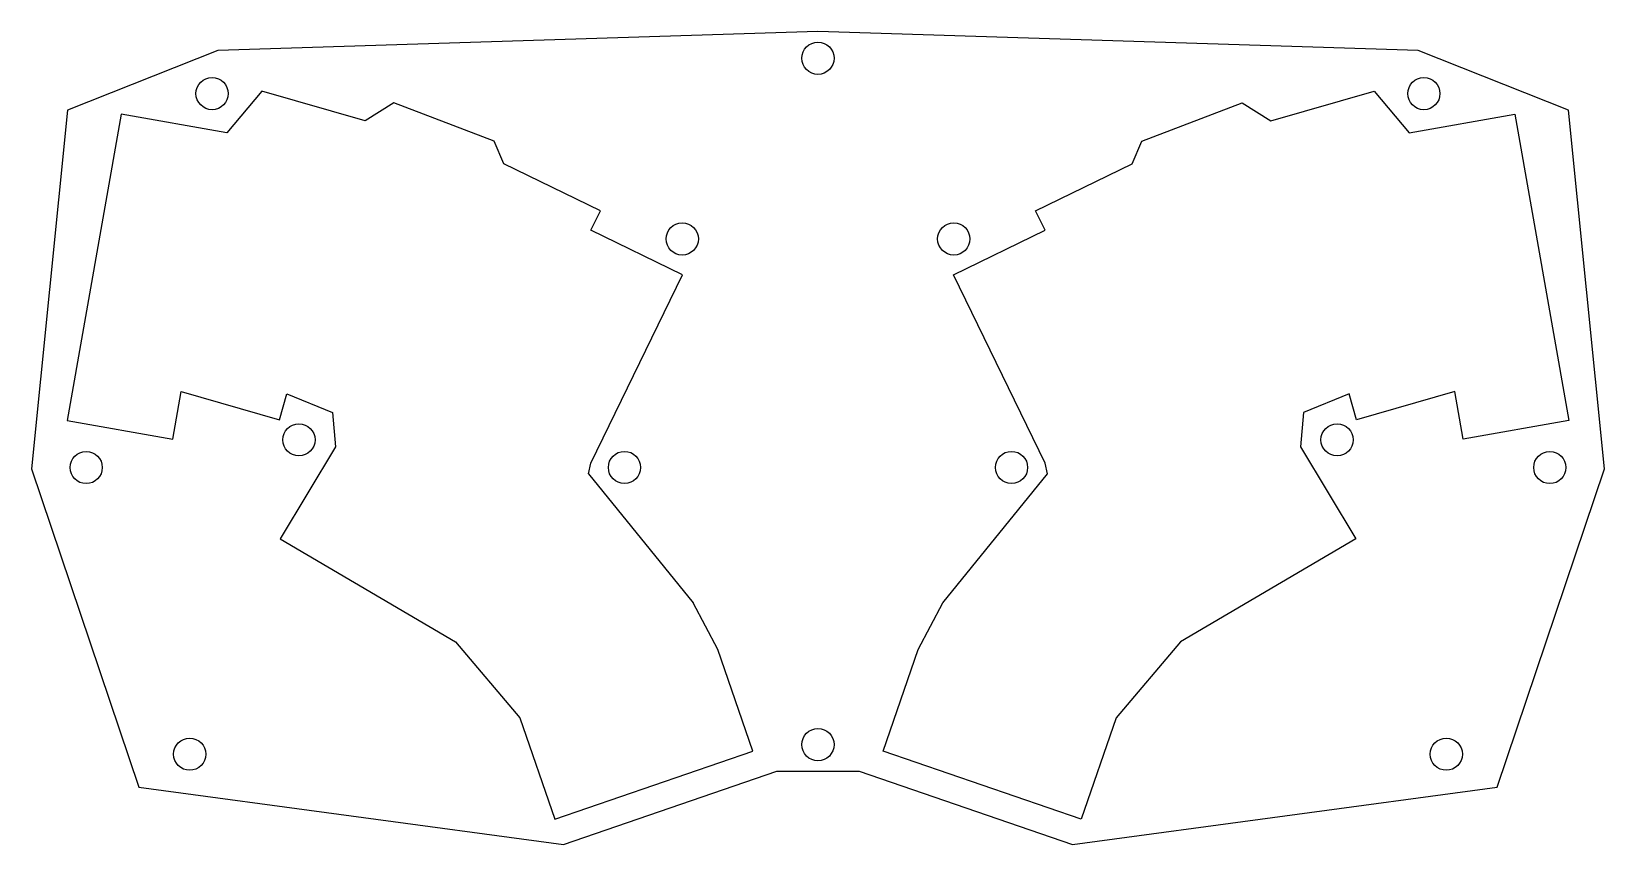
# Model space of a CAD drawing. Header units: millimetres. Extents: x 83 to 376, y -232 to -80.
import ezdxf

# ---------------------------------------------------------------- set-up
doc = ezdxf.new("R2010")
doc.units = ezdxf.units.MM

msp = doc.modelspace()

# ---------------------------------------------------------------- linework, layer by layer
for p, q in [((229.69, -80.38), (117.86, -83.94)), ((341.53, -83.94), (229.69, -80.38)), ((117.86, -83.94), (89.86, -95.05)), ((369.53, -95.05), (341.53, -83.94)), ((126.1, -91.5), (119.58, -99.27)), ((145.33, -97.02), (126.1, -91.5)), ((150.67, -93.67), (145.33, -97.02)), ((169.35, -100.84), (150.67, -93.67)), ((290.04, -100.84), (308.72, -93.67)), ((308.72, -93.67), (314.06, -97.02)), ((314.06, -97.02), (333.29, -91.5)), ((333.29, -91.5), (339.81, -99.27)), ((89.86, -95.05), (83.15, -161.9)), ((99.88, -95.8), (89.81, -152.92)), ((119.58, -99.27), (99.88, -95.8)), ((339.81, -99.27), (359.51, -95.8)), ((359.51, -95.8), (369.58, -152.92)), ((376.24, -161.9), (369.53, -95.05)), ((171.17, -105.09), (169.35, -100.84)), ((288.22, -105.09), (290.04, -100.84)), ((189.14, -113.85), (171.17, -105.09)), ((270.24, -113.85), (288.22, -105.09)), ((187.39, -117.45), (189.14, -113.85)), ((272, -117.45), (270.24, -113.85)), ((204.47, -125.78), (187.39, -117.45)), ((254.92, -125.78), (272, -117.45)), ((187.37, -160.83), (204.47, -125.78)), ((272.02, -160.83), (254.92, -125.78)), ((109.51, -156.39), (111.07, -147.53)), ((111.07, -147.53), (129.34, -152.77)), ((129.34, -152.77), (130.72, -147.96)), ((130.72, -147.96), (139.22, -151.41)), ((328.67, -147.96), (320.16, -151.41)), ((330.05, -152.77), (328.67, -147.96)), ((348.32, -147.53), (330.05, -152.77)), ((349.88, -156.39), (348.32, -147.53)), ((139.22, -151.41), (139.78, -157.83)), ((320.16, -151.41), (319.61, -157.83)), ((89.81, -152.92), (109.51, -156.39)), ((369.58, -152.92), (349.88, -156.39)), ((139.78, -157.83), (129.48, -174.98)), ((319.61, -157.83), (329.91, -174.98)), ((186.95, -162.82), (187.37, -160.83)), ((272.44, -162.82), (272.02, -160.83)), ((83.15, -161.9), (103.14, -221.28)), ((186.95, -162.82), (206.46, -186.92)), ((252.93, -186.92), (272.44, -162.82)), ((356.25, -221.28), (376.24, -161.9)), ((129.48, -174.98), (162.14, -194.17)), ((329.91, -174.98), (297.24, -194.17)), ((211.03, -195.61), (206.46, -186.92)), ((248.36, -195.61), (252.93, -186.92)), ((162.14, -194.17), (174.15, -208.31)), ((217.54, -214.53), (211.03, -195.61)), ((241.85, -214.53), (248.36, -195.61)), ((297.24, -194.17), (285.24, -208.31)), ((174.15, -208.31), (180.66, -227.22)), ((285.24, -208.31), (278.72, -227.22)), ((180.66, -227.22), (217.54, -214.53)), ((278.72, -227.22), (241.85, -214.53)), ((182.29, -231.95), (222.01, -218.28)), ((222.01, -218.28), (237.38, -218.28)), ((237.38, -218.28), (277.1, -231.95)), ((103.14, -221.28), (182.29, -231.95)), ((277.1, -231.95), (356.25, -221.28))]:
    msp.add_line(p, q)
for centre in [(229.69, -85.38), (116.8, -91.97), (342.58, -91.97), (204.4, -119.07), (254.99, -119.07), (132.98, -156.51), (326.41, -156.51), (93.35, -161.67), (193.64, -161.66), (265.75, -161.66), (366.04, -161.67), (229.69, -213.33), (112.63, -215.11), (346.76, -215.11)]:
    msp.add_circle(centre, 3)

doc.saveas('drawing.dxf')
